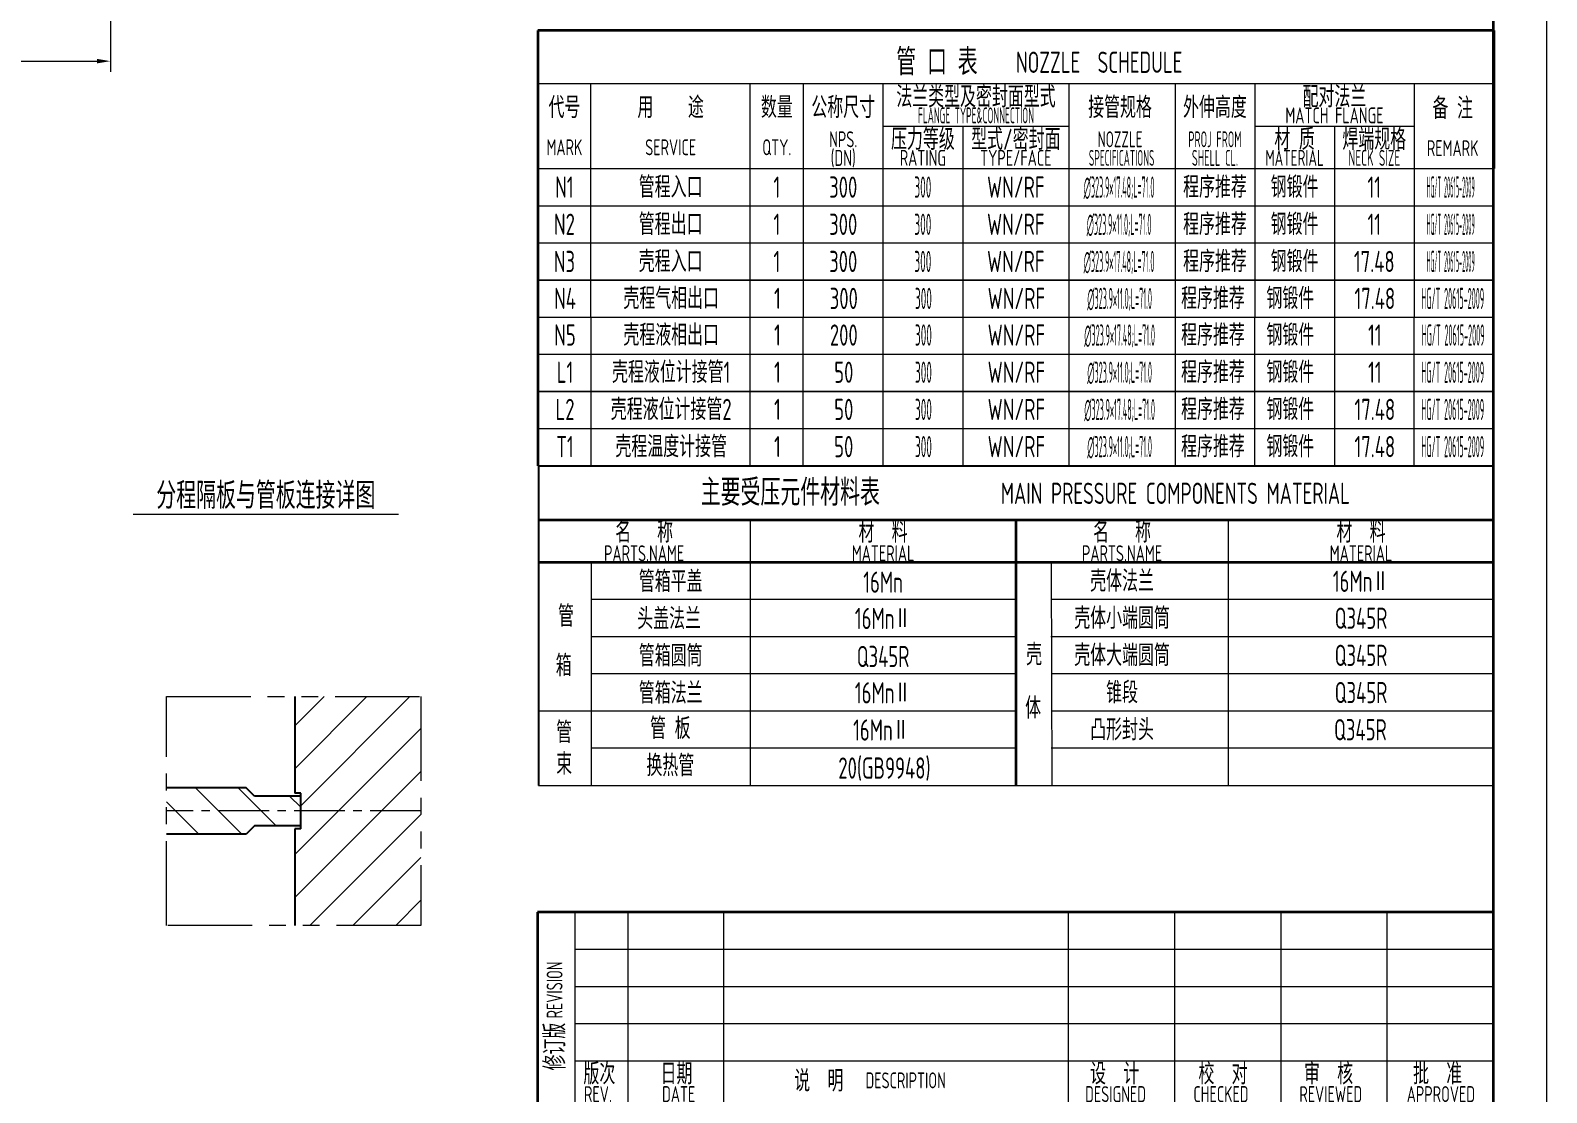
# Model space of a CAD drawing. Header units: millimetres. Extents: x 5765 to 6606, y -201 to 393.
# Drawn here: x 6320.5 to 6606, y -90.5 to 109.4 of the extents above; entities that cross this region are included whole.
import ezdxf
from ezdxf.enums import TextEntityAlignment as Align

# ---------------------------------------------------------------- set-up
doc = ezdxf.new("R2010")
doc.units = ezdxf.units.MM
doc.linetypes.add('CENTER2', pattern=[28.575, 19.05, -3.175, 3.175, -3.175])
doc.linetypes.add('PHANTOM2', pattern=[31.75, 15.875, -3.175, 3.175, -3.175, 3.175, -3.175])
for name, color, linetype, lineweight in [('1粗实线', 7, 'Continuous', 35), ('2细实线', 3, 'Continuous', 13), ('3中心线', 1, 'CENTER2', 13), ('5双点划线', 2, 'PHANTOM2', 13), ('6剖面线', 6, 'Continuous', 13), ('7文本', 2, 'Continuous', 13), ('8标注', 3, 'Continuous', 13), ('9图表', 4, 'Continuous', 13)]:
    doc.layers.add(name, color=color, linetype=linetype, lineweight=lineweight)
doc.styles.add('lanpec', font='bpec_e.shx', dxfattribs={"width": 0.75, "bigfont": 'hztxt.shx'})
doc.styles.add('lanpec-dim', font='bpec_e.shx', dxfattribs={"width": 0.75})
doc.dimstyles.new('lanpec', dxfattribs={"dimtxt": 4, "dimasz": 2.5, "dimexe": 2, "dimexo": 0, "dimtad": 1, "dimdsep": 46, "dimtxsty": 'lanpec-dim', "dimcen": 2.5, "dimclrd": 256, "dimclre": 256, "dimclrt": 256, "dimazin": 0, "dimtfac": 1, "dimtmove": 0, "dimatfit": 3, "dimfxl": 1, "dimlwd": -1, "dimlwe": -1, "dimarcsym": 0})

# ---------------------------------------------------------------- blocks, each defined once
blk = doc.blocks.new('修订栏')
at = {"layer": '1粗实线'}
for p, q in [((470.95, 1959.85), (470.95, 1923.85)), ((650.95, 1959.85), (470.95, 1959.85)), ((650.95, 1923.85), (650.95, 1959.85)), ((470.95, 1923.85), (650.95, 1923.85))]:
    blk.add_line(p, q, dxfattribs=at)
at = {"layer": '9图表'}
for p, q in [((470.95, 1959.85), (650.95, 1959.85)), ((470.95, 1959.85), (470.95, 1923.85)), ((470.95, 1959.85), (470.95, 1923.85)), ((650.95, 1959.85), (470.95, 1959.85)), ((477.95, 1959.85), (477.95, 1923.85)), ((487.95, 1959.85), (487.95, 1923.85)), ((505.95, 1959.85), (505.95, 1923.85)), ((570.95, 1923.85), (570.95, 1959.85)), ((590.95, 1923.85), (590.95, 1959.85)), ((610.95, 1923.85), (610.95, 1959.85)), ((630.95, 1923.85), (630.95, 1959.85)), ((650.95, 1959.85), (650.95, 1923.85)), ((650.95, 1923.85), (650.95, 1959.85)), ((478, 1952.85), (650.95, 1952.85)), ((478, 1945.85), (650.95, 1945.85)), ((478, 1938.85), (650.95, 1938.85)), ((478, 1931.85), (650.95, 1931.85)), ((470.95, 1923.85), (650.95, 1923.85)), ((470.95, 1923.85), (650.95, 1923.85))]:
    blk.add_line(p, q, dxfattribs=at)
at = {"layer": '7文本', "color": 4, "style": 'lanpec', "width": 0.75}
for s, height, p in [('REVISION', 3, (475.65, 1939.81)), ('修订版', 4, (476.21, 1930.02))]:
    blk.add_text(s, height=height, rotation=90, dxfattribs=at).set_placement(p)
for s, height, p in [('版次', 4, (479.59, 1927.4)), ('日期', 4, (494.11, 1927.4)), ('说  明', 4, (519.28, 1926.06)), ('设  计', 4, (574.99, 1927.4)), ('校  对', 4, (595.4, 1927.4)), ('审  核', 4, (615.27, 1927.4)), ('批  准', 4, (635.81, 1927.4)), ('DESCRIPTION', 3, (532.7, 1926.66)), ('REV.', 3, (479.69, 1924.07)), ('DATE', 3, (494.39, 1924.07)), ('DESIGNED', 3, (574.06, 1924.07)), ('CHECKED', 3, (594.44, 1924.07)), ('REVIEWED', 3, (614.4, 1924.07)), ('APPROVED', 3, (634.62, 1924.07))]:
    blk.add_text(s, height=height, dxfattribs=at).set_placement(p)
blk = doc.blocks.new('A1')
at = {"layer": '1粗实线'}
blk.add_lwpolyline([(-816, 10), (-10, 10), (-10, 584), (-816, 584)], close=True, dxfattribs=at)
at = {"layer": '9图表'}
blk.add_lwpolyline([(-841, 0), (0, 0), (0, 594), (-841, 594)], close=True, dxfattribs=at)
blk = doc.blocks.new('管口表表头')
at = {"layer": '1粗实线'}
for p, q in [((-180, 0), (-180, -26)), ((0, 0), (-180, 0)), ((0, 0), (0, -26))]:
    blk.add_line(p, q, dxfattribs=at)
at = {"layer": '9图表'}
for p, q in [((-180, -10), (0, -10)), ((-180, -10), (0, -10)), ((-180, -26), (0, -26))]:
    blk.add_line(p, q, dxfattribs=at)
at = {"layer": '9图表', "color": 4}
for p, q in [((-170, -26), (-170, -10)), ((-140, -26), (-140, -10)), ((-130, -26), (-130, -10)), ((-115, -26), (-115, -10)), ((-80, -10), (-80, -26)), ((-60, -10), (-60, -26)), ((-45, -10), (-45, -26)), ((-15, -10), (-15, -26)), ((-115, -18), (-80, -18)), ((-100, -18), (-100, -26)), ((-45, -18), (-15, -18)), ((-30, -18), (-30, -26))]:
    blk.add_line(p, q, dxfattribs=at)
at = {"layer": '7文本', "color": 4, "style": 'lanpec', "width": 0.75}
for s, height, p in [('管 口 表', 5, (-112.51, -8.44)), ('NOZZLE  SCHEDULE', 4, (-89.97, -8))]:
    blk.add_text(s, height=height, dxfattribs=at).set_placement(p)
at = {"layer": '7文本', "color": 4, "style": 'lanpec'}
for s, height, width, p in [('法兰类型及密封面型式', 4, 0.75, (-97.5, -12.5)), ('配对法兰', 4, 0.75, (-30, -12.5)), ('代号', 4, 0.75, (-175, -14.5)), ('用    途', 4, 0.75, (-155, -14.5)), ('数量', 4, 0.75, (-135, -14.5)), ('公称尺寸', 4, 0.75, (-122.5, -14.5)), ('接管规格', 4, 0.75, (-70.37, -14.5)), ('外伸高度', 4, 0.75, (-52.5, -14.5)), ('备 注', 4, 0.75, (-7.73, -14.67)), ('FLANGE TYPE&CONNECTION', 3, 0.5, (-97.5, -16)), ('MATCH FLANGE', 3, 0.75, (-30, -16)), ('NPS.', 3, 0.75, (-122.5, -20.5)), ('压力等级', 4, 0.75, (-107.5, -20.5)), ('型式/密封面', 4, 0.75, (-90, -20.5)), ('NOZZLE', 3, 0.7, (-70.37, -20.5)), ('PROJ FROM', 3, 0.55, (-52.5, -20.5)), ('材 质', 4, 0.75, (-37.5, -20.5)), ('焊端规格', 4, 0.75, (-22.5, -20.5)), ('MARK', 3, 0.75, (-175, -22)), ('SERVICE', 3, 0.75, (-155, -22)), ('QTY.', 3, 0.75, (-135, -22)), ('(DN)', 3, 0.75, (-122.5, -24)), ('RATING', 3, 0.75, (-107.5, -24)), ('TYPE/FACE', 3, 0.75, (-90, -24)), ('SPECIFICATIONS', 3, 0.5, (-70.07, -24)), ('SHELL CL.', 3, 0.55, (-52.5, -24)), ('MATERIAL', 3, 0.7, (-37.5, -24)), ('NECK SIZE', 3, 0.6, (-22.5, -24)), ('REMARK', 3, 0.75, (-7.73, -22.17))]:
    blk.add_text(s, height=height, dxfattribs=dict(at, width=width)).set_placement(p, align=Align.MIDDLE_CENTER)
blk = doc.blocks.new('*U41')
at = {"layer": '2细实线'}
blk.add_line((-25, 0), (25, 0), dxfattribs=at)
at = {"layer": '7文本', "style": 'lanpec', "width": 0.75}
for tag, height, p in [('节点图名称', 5, (0, 3.5)), ('比例', 4, (0, -3.25))]:
    blk.add_attdef(tag, text='', height=height, dxfattribs=at).set_placement(p, align=Align.MIDDLE_CENTER)
blk = doc.blocks.new('*D56')
at = {"layer": '8标注', "transparency": 16777216}
for p, q in [((6335.57, 253.89), (6335.57, 101.63)), ((5857.9, 235.43), (5857.9, 101.63)), ((5860.4, 103.63), (6333.07, 103.63))]:
    blk.add_line(p, q, dxfattribs=at)
for points in [[(5860.4, 104.05), (5860.4, 103.21), (5857.9, 103.63)], [(6333.07, 104.05), (6333.07, 103.21), (6335.57, 103.63)]]:
    blk.add_solid(points, dxfattribs=at)
at = {"layer": 'Defpoints', "color": 0, "transparency": 16777216}
for p in [(6335.57, 253.89), (5857.9, 235.43), (6335.57, 103.63)]:
    blk.add_point(p, dxfattribs=at)
at = {"layer": '8标注', "transparency": 16777216, "insert": (6096.73, 106.25), "char_height": 4, "attachment_point": 5, "style": 'lanpec-dim'}
blk.add_mtext('7701.343', dxfattribs=at)

msp = doc.modelspace()

# ---------------------------------------------------------------- hatches: boundary and pattern name
at = {"layer": '6剖面线'}
h = msp.add_hatch(dxfattribs=at)
h.set_pattern_fill('ANSI31', color=256, scale=1.8, angle=180, style=0)
h.set_pattern_definition([(225, (5171.039, 1220.109), (4.041115, -4.041115), [])])
h.paths.add_polyline_path([(6379.596, -48.952), (6373.971, -48.952)], flags=16)
h.paths.add_polyline_path([(6370.274, -40.871), (6370.274, -59.049), (6394.007, -59.049), (6394.007, -37.511), (6371.394, -37.511), (6371.394, -40.871)])
h.paths.add_polyline_path([(6370.274, -15.973), (6370.274, -34.151), (6371.394, -34.151), (6371.394, -37.511), (6394.007, -37.511), (6394.007, -15.973)])
at = {"layer": '6剖面线', "ltscale": 0.5}
h = msp.add_hatch(dxfattribs=at)
h.set_pattern_fill('ANSI31', color=256, scale=1.8, angle=90, style=0)
h.set_pattern_definition([(135, (5171.039, 1220.109), (-4.041115, -4.041115), [])])
h.paths.add_polyline_path([(6371.394, -37.511), (6371.394, -34.734), (6367.292, -34.734), (6367.292, -37.511)])
h.paths.add_polyline_path([(6367.292, -37.511), (6367.292, -40.289), (6371.394, -40.289), (6371.394, -37.511)])
h.paths.add_polyline_path([(6361.128, -33.151), (6346.126, -33.151), (6346.126, -37.511), (6367.292, -37.511), (6367.292, -34.734), (6362.71, -34.734)])
h.paths.add_polyline_path([(6346.126, -41.871), (6361.128, -41.871), (6362.71, -40.289), (6367.292, -40.289), (6367.292, -37.511), (6346.126, -37.511)])

# ---------------------------------------------------------------- linework, layer by layer
for p, q in [((6416.17, 27.466), (6596.138, 27.466)), ((6416.17, 27.466), (6416.17, -32.72)), ((6370.274, -15.973), (6370.274, -34.151)), ((6361.128, -33.151), (6346.126, -33.151)), ((6362.71, -34.734), (6361.128, -33.151)), ((6371.394, -34.151), (6370.274, -34.151)), ((6371.394, -40.871), (6371.394, -34.151)), ((6371.394, -34.734), (6362.71, -34.734)), ((6361.128, -41.871), (6346.126, -41.871)), ((6362.71, -40.289), (6361.128, -41.871)), ((6371.394, -40.289), (6362.71, -40.289)), ((6370.274, -40.871), (6370.274, -59.049)), ((6371.394, -40.871), (6370.274, -40.871))]:
    msp.add_line(p, q)
at = {"layer": '1粗实线'}
for p, q in [((6416.062, 109.422), (6416.06, 27.466)), ((6416.07, 17.28), (6596.07, 17.28)), ((6506.07, 17.28), (6506.07, -32.72)), ((6596.07, 9.28), (6416.07, 9.28)), ((6596.007, -88.537), (6596.007, -52.537))]:
    msp.add_line(p, q, dxfattribs=at)
at = {"layer": '3中心线', "ltscale": 0.5}
msp.add_line((6394.007, -37.511), (6346.126, -37.511), dxfattribs=at)
at = {"layer": '5双点划线'}
for p, q in [((6346.126, -15.973), (6394.007, -15.973)), ((6346.126, -59.049), (6346.126, -15.973)), ((6394.007, -15.973), (6394.007, -59.049)), ((6394.007, -59.049), (6346.126, -59.049))]:
    msp.add_line(p, q, dxfattribs=at)
at = {"layer": '9图表'}
for p, q in [((6426.067, 27.466), (6426.062, 83.422)), ((6456.024, 27.466), (6456.062, 83.422)), ((6466.03, 27.466), (6466.062, 83.422)), ((6481.062, 27.466), (6481.062, 83.422)), ((6496.062, 83.422), (6496.062, 27.466)), ((6516.062, 83.422), (6516.018, 27.466)), ((6536.062, 83.422), (6536.055, 27.466)), ((6551.062, 83.422), (6550.994, 27.466)), ((6566.062, 83.313), (6566.048, 27.466)), ((6581.062, 83.313), (6580.988, 27.466)), ((6416.062, 76.422), (6596.062, 76.422)), ((6416.062, 69.422), (6596.062, 69.422)), ((6416.062, 62.422), (6596.062, 62.422)), ((6596.062, 62.422), (6416.062, 62.422)), ((6416.062, 62.422), (6596.062, 62.422)), ((6416.17, 55.466), (6596.17, 55.466)), ((6416.17, 48.466), (6596.17, 48.466)), ((6416.17, 41.466), (6596.17, 41.466)), ((6596.17, 41.466), (6416.17, 41.466)), ((6416.17, 41.466), (6596.17, 41.466)), ((6416.17, 34.466), (6596.17, 34.466)), ((6416.17, 27.466), (6596.17, 27.466)), ((6596.17, 27.466), (6416.17, 27.466)), ((6416.17, 27.466), (6596.17, 27.466)), ((6456.069, 17.28), (6456.069, -32.72)), ((6546.069, 17.28), (6546.069, -32.72)), ((6426.069, 9.28), (6426.069, -32.72)), ((6512.703, 9.186), (6512.843, -32.72)), ((6506.07, 2.28), (6426.069, 2.28)), ((6596.07, 2.28), (6512.683, 2.296)), ((6506.07, -4.72), (6426.069, -4.72)), ((6596.07, -4.72), (6512.683, -4.734)), ((6506.07, -11.72), (6426.069, -11.72)), ((6596.07, -11.72), (6512.753, -11.714)), ((6506.07, -18.72), (6416.17, -18.725)), ((6596.07, -18.72), (6512.796, -18.72)), ((6596.07, -18.72), (6512.796, -18.72)), ((6506.07, -25.72), (6426.069, -25.72)), ((6506.07, -25.72), (6426.069, -25.72)), ((6596.07, -25.72), (6512.743, -25.704))]:
    msp.add_line(p, q, dxfattribs=at)
at = {"layer": '9图表', "color": 4}
msp.add_line((6416.17, -32.72), (6596.07, -32.72), dxfattribs=at)

# ---------------------------------------------------------------- block references
msp.add_blockref('*U41', (6364.83, 18.36)).add_auto_attribs({'节点图名称': '分程隔板与管板连接详图'})
at = {"layer": '2细实线'}
for name, p in [('A1', (6606.028, -200.559)), ('管口表表头', (6596.062, 109.422)), ('管口表表头', (6596.062, 109.422))]:
    msp.add_blockref(name, p, dxfattribs=at)
at = {"layer": '7文本'}
msp.add_blockref('修订栏', (5945.057, -2016.384), dxfattribs=at)

# ---------------------------------------------------------------- texts
at = {"layer": '7文本', "style": 'lanpec'}
for s, width, p in [('N1', 0.75, (6421.062, 79.922)), ('管程入口', 0.75, (6441.062, 79.922)), ('1', 0.75, (6461.062, 79.922)), ('300', 0.75, (6473.562, 79.922)), ('300', 0.45, (6488.562, 79.922)), ('WN/RF', 0.75, (6506.062, 79.922)), ('∅323.9×17.48;L=71.0', 0.3, (6525.508, 79.922)), ('程序推荐', 0.75, (6543.562, 79.922)), ('钢锻件', 0.75, (6558.562, 79.922)), ('11', 0.75, (6573.562, 79.922)), ('HG/T 20615-2009', 0.2, (6587.948, 79.922)), ('N2', 0.75, (6421.062, 72.922)), ('管程出口', 0.75, (6441.062, 72.922)), ('1', 0.75, (6461.062, 72.922)), ('300', 0.75, (6473.562, 72.922)), ('300', 0.45, (6488.562, 72.922)), ('WN/RF', 0.75, (6506.062, 72.922)), ('∅323.9×11.0;L=71.0', 0.3, (6525.508, 72.922)), ('程序推荐', 0.75, (6543.562, 72.922)), ('钢锻件', 0.75, (6558.562, 72.922)), ('11', 0.75, (6573.562, 72.922)), ('HG/T 20615-2009', 0.2, (6587.948, 72.922)), ('N3', 0.75, (6421.062, 65.922)), ('壳程入口', 0.75, (6441.062, 65.922)), ('1', 0.75, (6461.062, 65.922)), ('300', 0.75, (6473.562, 65.922)), ('300', 0.45, (6488.562, 65.922)), ('WN/RF', 0.75, (6506.062, 65.922)), ('∅323.9×17.48;L=71.0', 0.3, (6525.508, 65.922)), ('程序推荐', 0.75, (6543.562, 65.922)), ('钢锻件', 0.75, (6558.562, 65.922)), ('17.48', 0.75, (6573.562, 65.922)), ('HG/T 20615-2009', 0.2, (6587.948, 65.922)), ('N4', 0.75, (6421.17, 58.966)), ('壳程气相出口', 0.75, (6441.17, 58.966)), ('1', 0.75, (6461.17, 58.966)), ('300', 0.75, (6473.67, 58.966)), ('300', 0.45, (6488.67, 58.966)), ('WN/RF', 0.75, (6506.17, 58.966)), ('∅323.9×11.0;L=71.0', 0.3, (6525.617, 58.966)), ('程序推荐', 0.75, (6543.18, 58.966)), ('钢锻件', 0.75, (6557.75, 58.966)), ('17.48', 0.75, (6573.67, 58.966)), ('HG/T 20615-2009', 0.3, (6588.337, 58.966)), ('壳程液相出口', 0.75, (6441.17, 52.074)), ('程序推荐', 0.75, (6543.18, 52.074)), ('钢锻件', 0.75, (6557.75, 52.074)), ('N5', 0.75, (6421.17, 52.074)), ('1', 0.75, (6461.17, 52.074)), ('200', 0.75, (6473.67, 52.074)), ('300', 0.45, (6488.67, 52.074)), ('WN/RF', 0.75, (6506.17, 52.074)), ('∅323.9×17.48;L=71.0', 0.3, (6525.617, 52.074)), ('11', 0.75, (6573.67, 52.074)), ('HG/T 20615-2009', 0.3, (6588.407, 52.074)), ('L1', 0.75, (6421.17, 45.074)), ('壳程液位计接管1', 0.75, (6441.17, 45.074)), ('1', 0.75, (6461.17, 45.074)), ('50', 0.75, (6473.67, 45.074)), ('300', 0.45, (6488.67, 45.074)), ('WN/RF', 0.75, (6506.17, 45.074)), ('∅323.9×11.0;L=71.0', 0.3, (6525.617, 45.074)), ('程序推荐', 0.75, (6543.18, 45.074)), ('钢锻件', 0.75, (6557.75, 45.074)), ('11', 0.75, (6573.67, 45.074)), ('HG/T 20615-2009', 0.3, (6588.337, 45.074)), ('L2', 0.75, (6421.17, 38.074)), ('壳程液位计接管2', 0.75, (6441.17, 38.074)), ('1', 0.75, (6461.17, 38.074)), ('50', 0.75, (6473.663, 38.074)), ('300', 0.45, (6488.67, 38.074)), ('WN/RF', 0.75, (6506.17, 38.074)), ('∅323.9×17.48;L=71.0', 0.3, (6525.617, 38.074)), ('程序推荐', 0.75, (6543.18, 38.074)), ('钢锻件', 0.75, (6557.75, 38.074)), ('17.48', 0.75, (6573.67, 38.074)), ('HG/T 20615-2009', 0.3, (6588.337, 38.074)), ('T1', 0.75, (6421.17, 31.074)), ('壳程温度计接管', 0.75, (6441.17, 31.074)), ('1', 0.75, (6461.17, 31.074)), ('50', 0.75, (6473.655, 31.074)), ('300', 0.45, (6488.67, 31.074)), ('WN/RF', 0.75, (6506.17, 31.074)), ('∅323.9×11.0;L=71.0', 0.3, (6525.617, 31.074)), ('程序推荐', 0.75, (6543.18, 31.074)), ('钢锻件', 0.75, (6557.75, 31.074)), ('17.48', 0.75, (6573.67, 31.074)), ('HG/T 20615-2009', 0.3, (6588.337, 31.074)), ('管箱平盖', 0.75, (6441.068, 5.686)), ('16Mn', 0.75, (6481.069, 5.57)), ('壳体法兰', 0.75, (6526.07, 5.77)), ('16MnⅡ', 0.75, (6570.989, 5.722)), ('头盖法兰', 0.75, (6440.772, -1.315)), ('16MnⅡ', 0.75, (6480.989, -1.268)), ('壳体小端圆筒', 0.75, (6526.07, -1.23)), ('Q345R', 0.75, (6571.069, -1.23)), ('壳', 0.75, (6509.513, -8.094)), ('管箱圆筒', 0.75, (6441.068, -8.314)), ('Q345R', 0.75, (6481.069, -8.43)), ('壳体大端圆筒', 0.75, (6526.07, -8.218)), ('Q345R', 0.75, (6571.069, -8.218)), ('管箱法兰', 0.75, (6441.068, -15.314)), ('16MnⅡ', 0.75, (6480.989, -15.268)), ('锥段', 0.75, (6526.07, -15.221)), ('Q345R', 0.75, (6571.069, -15.221)), ('体', 0.75, (6509.323, -18.118)), ('管 板', 0.75, (6441.003, -21.959)), ('凸形封头', 0.75, (6526.07, -22.22)), ('16MnⅡ', 0.75, (6480.659, -22.271)), ('Q345R', 0.75, (6570.947, -22.22)), ('换热管', 0.75, (6441.003, -28.959)), ('20(GB9948)', 0.75, (6481.324, -29.433))]:
    msp.add_text(s, height=4, dxfattribs=dict(at, width=width)).set_placement(p, align=Align.MIDDLE_CENTER)
at = {"layer": '7文本', "color": 4, "style": 'lanpec', "width": 0.75}
for s, height, p in [('主要受压元件材料表', 5, (6463.603, 22.435)), ('MAIN PRESSURE COMPONENTS MATERIAL ', 4, (6536.922, 22.28)), ('名   称', 4, (6436.07, 14.994)), ('材  料', 4, (6481.069, 14.994)), ('名   称', 4, (6526.069, 14.994)), ('材  料', 4, (6571.069, 14.994)), ('PARTS.NAME', 3, (6436.07, 10.994)), ('MATERIAL', 3, (6481.069, 10.994)), ('PARTS.NAME', 3, (6526.069, 10.994)), ('MATERIAL', 3, (6571.069, 10.994))]:
    msp.add_text(s, height=height, dxfattribs=at).set_placement(p, align=Align.MIDDLE_CENTER)
at = {"layer": '7文本', "style": 'lanpec', "width": 0.75}
for s, p in [('管', (6419.859, -2.822)), ('箱', (6419.421, -12.14)), ('管', (6419.51, -24.711)), ('束', (6419.51, -30.664))]:
    msp.add_text(s, height=4, dxfattribs=at).set_placement(p)

# ---------------------------------------------------------------- dimensions: what is measured, and where the dimension line sits
at = {"layer": '8标注'}
dim = msp.add_linear_dim(base=(6335.566, 103.63), p1=(5857.902, 235.426), p2=(6335.566, 253.887), text='7701.343', dimstyle='lanpec', dxfattribs=at)
dim.commit()
dim.dimension.update_dxf_attribs({"geometry": '*D56', "text_midpoint": (6096.734, 106.255)})

doc.saveas('drawing.dxf')
